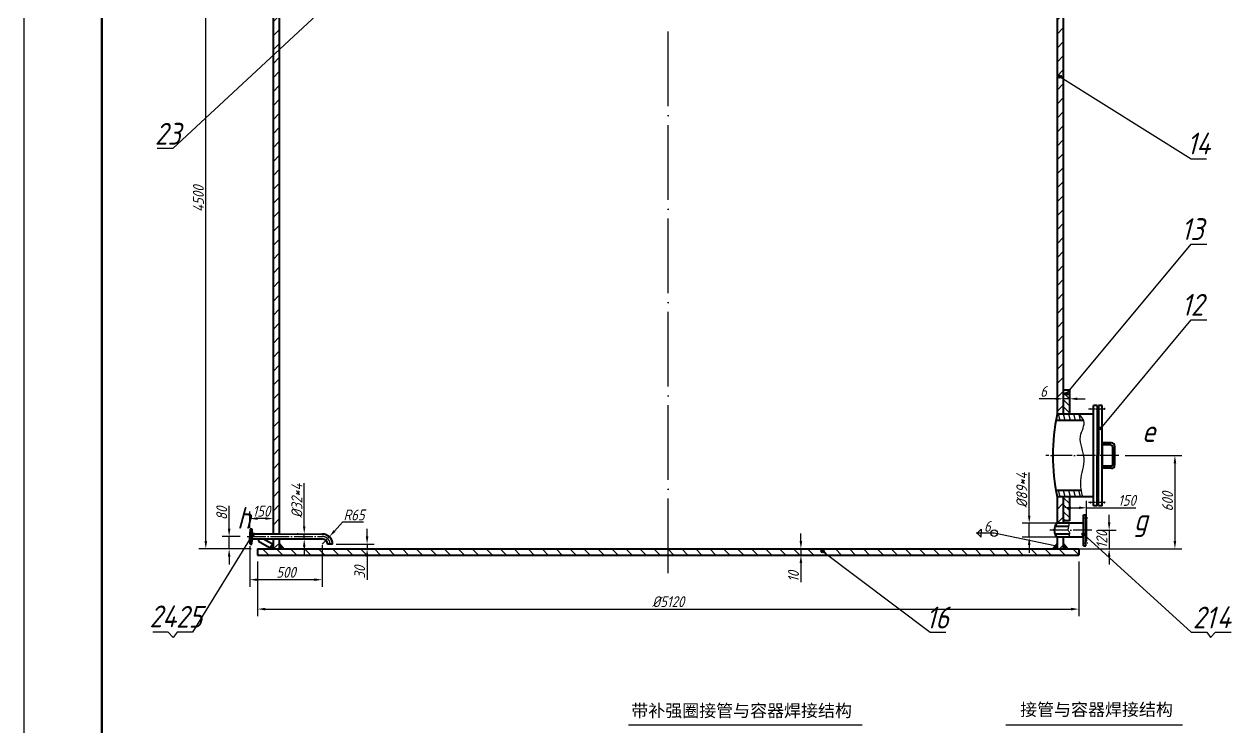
# Model space of a CAD drawing. Header units: millimetres. Extents: x -24031 to -12150, y -76529 to -59709.
# Drawn here: x -24031 to -16267, y -67910 to -63395 of the extents above; entities that cross this region are included whole.
import ezdxf

# ---------------------------------------------------------------- set-up
doc = ezdxf.new("R2010")
doc.units = ezdxf.units.MM
doc.linetypes.add('ACAD_ISO04W100', pattern=[30, 24, -3, 0, -3])
for name, color, linetype in [('标注', 254, 'Continuous'), ('点划线', 1, 'ACAD_ISO04W100'), ('点画线', 1, 'ACAD_ISO04W100'), ('细实线', 253, 'Continuous')]:
    doc.layers.add(name, color=color, linetype=linetype)
doc.layers.add('粗实线', color=4, linetype='Continuous', lineweight=40)
doc.styles.add('GB', font='gbeitc.shx', dxfattribs={"bigfont": 'gbcbig.shx'})
doc.styles.get("Standard").update_dxf_attribs({"font": 'SIMFANG.TTF'})
doc.dimstyles.new('GB$0', dxfattribs={"dimscale": 20, "dimtxt": 3.5, "dimasz": 2.5, "dimexe": 2.25, "dimexo": 2, "dimtad": 1, "dimdec": 0, "dimtxsty": 'GB', "dimcen": 2.5, "dimadec": 0, "dimazin": 0, "dimtfac": 1, "dimtdec": 0, "dimtmove": 0, "dimatfit": 3, "dimfxl": 0, "dimarcsym": 0})
doc.dimstyles.new('GB$4', dxfattribs={"dimscale": 20, "dimtxt": 3.5, "dimasz": 2.5, "dimexe": 2.25, "dimexo": 2, "dimtad": 1, "dimtoh": 1, "dimdec": 0, "dimtxsty": 'GB', "dimcen": 2.5, "dimadec": 0, "dimazin": 0, "dimtfac": 1, "dimtdec": 0, "dimtmove": 0, "dimatfit": 3, "dimfxl": 0, "dimarcsym": 0})

# ---------------------------------------------------------------- blocks, each defined once
blk = doc.blocks.new('*D4')
at = {"color": 0, "lineweight": -2}
for p, q in [((-22530.4, -66846.4), (-22530.4, -67198.1)), ((-17250.4, -66846.4), (-17250.4, -67198.1)), ((-22480.4, -67153.1), (-17300.4, -67153.1))]:
    blk.add_line(p, q, dxfattribs=at)
at = {"color": 0}
for points in [[(-22480.4, -67144.8), (-22480.4, -67161.5), (-22530.4, -67153.1)], [(-17300.4, -67144.8), (-17300.4, -67161.5), (-17250.4, -67153.1)]]:
    blk.add_solid(points, dxfattribs=at)
at = {"layer": 'Defpoints', "color": 0}
for p in [(-22530.4, -66806.4), (-17250.4, -66806.4), (-17250.4, -67153.1)]:
    blk.add_point(p, dxfattribs=at)
at = {"color": 0, "insert": (-19890.4, -67105.6), "char_height": 70, "attachment_point": 5, "style": 'GB'}
blk.add_mtext('%%C5120', dxfattribs=at)
blk = doc.blocks.new('*D5')
at = {"color": 0, "lineweight": -2}
for p, q in [((-22430.4, -62266.4), (-22907.8, -62266.4)), ((-22862.8, -66716.4), (-22862.8, -62316.4)), ((-22570.4, -66766.4), (-22907.8, -66766.4))]:
    blk.add_line(p, q, dxfattribs=at)
at = {"color": 0}
for points in [[(-22871.1, -62316.4), (-22854.5, -62316.4), (-22862.8, -62266.4)], [(-22871.1, -66716.4), (-22854.5, -66716.4), (-22862.8, -66766.4)]]:
    blk.add_solid(points, dxfattribs=at)
at = {"layer": 'Defpoints', "color": 0}
for p in [(-22862.8, -62266.4), (-22390.4, -62266.4), (-22530.4, -66766.4)]:
    blk.add_point(p, dxfattribs=at)
at = {"color": 0, "insert": (-22910.3, -64516.4), "char_height": 70, "attachment_point": 5, "rotation": 90, "style": 'GB'}
blk.add_mtext('4500', dxfattribs=at)
blk = doc.blocks.new('*D6')
at = {"color": 0, "lineweight": -2}
for p, q in [((-16953.1, -66166.4), (-16587.8, -66166.4)), ((-16632.8, -66216.4), (-16632.8, -66716.4)), ((-17184.6, -66766.4), (-16587.8, -66766.4))]:
    blk.add_line(p, q, dxfattribs=at)
at = {"color": 0}
for points in [[(-16641.2, -66216.4), (-16624.5, -66216.4), (-16632.8, -66166.4)], [(-16641.2, -66716.4), (-16624.5, -66716.4), (-16632.8, -66766.4)]]:
    blk.add_solid(points, dxfattribs=at)
at = {"layer": 'Defpoints', "color": 0}
for p in [(-16993.1, -66166.4), (-17224.6, -66766.4), (-16632.8, -66766.4)]:
    blk.add_point(p, dxfattribs=at)
at = {"color": 0, "insert": (-16680.3, -66462.6), "char_height": 70, "attachment_point": 5, "rotation": 90, "style": 'GB'}
blk.add_mtext('600', dxfattribs=at)
blk = doc.blocks.new('*D9')
at = {"color": 0, "lineweight": -2}
for p, q in [((-17055.5, -66596.3), (-17055.5, -66546.3)), ((-17126.7, -66646.3), (-17010.5, -66646.3)), ((-17055.5, -66646.3), (-17055.5, -66766.4)), ((-17299.4, -66766.4), (-17010.5, -66766.4)), ((-17055.5, -66816.4), (-17055.5, -66866.4))]:
    blk.add_line(p, q, dxfattribs=at)
at = {"color": 0}
for points in [[(-17063.9, -66596.3), (-17047.2, -66596.3), (-17055.5, -66646.3)], [(-17063.9, -66816.4), (-17047.2, -66816.4), (-17055.5, -66766.4)]]:
    blk.add_solid(points, dxfattribs=at)
at = {"layer": 'Defpoints', "color": 0}
for p in [(-17166.7, -66646.3), (-17339.4, -66766.4), (-17055.5, -66766.4)]:
    blk.add_point(p, dxfattribs=at)
at = {"color": 0, "insert": (-17103, -66706.4), "char_height": 70, "attachment_point": 5, "rotation": 90, "style": 'GB'}
blk.add_mtext('120', dxfattribs=at)
blk = doc.blocks.new('*D10')
at = {"color": 0, "lineweight": -2}
for p, q in [((-17350.4, -66517.1), (-17350.4, -66457.1)), ((-17200.4, -66574.9), (-17200.4, -66457.1)), ((-17300.4, -66502.1), (-17250.4, -66502.1)), ((-17200.4, -66502.1), (-16883.5, -66502.1))]:
    blk.add_line(p, q, dxfattribs=at)
at = {"color": 0}
for points in [[(-17300.4, -66493.7), (-17300.4, -66510.4), (-17350.4, -66502.1)], [(-17250.4, -66493.7), (-17250.4, -66510.4), (-17200.4, -66502.1)]]:
    blk.add_solid(points, dxfattribs=at)
at = {"layer": 'Defpoints', "color": 0}
for p in [(-17350.4, -66502.1), (-17350.4, -66557.1), (-17200.4, -66614.9)]:
    blk.add_point(p, dxfattribs=at)
at = {"color": 0, "insert": (-16941.2, -66454.6), "char_height": 70, "attachment_point": 5, "style": 'GB'}
blk.add_mtext('150', dxfattribs=at)
blk = doc.blocks.new('*D11')
at = {"color": 0, "lineweight": -2}
for p, q in [((-17569.5, -66551.9), (-17569.5, -66275.7)), ((-17320.6, -66601.9), (-17614.5, -66601.9)), ((-17569.5, -66690.9), (-17569.5, -66601.9)), ((-17320.6, -66690.9), (-17614.5, -66690.9)), ((-17569.5, -66740.9), (-17569.5, -66790.9))]:
    blk.add_line(p, q, dxfattribs=at)
at = {"color": 0}
for points in [[(-17577.9, -66551.9), (-17561.2, -66551.9), (-17569.5, -66601.9)], [(-17577.9, -66740.9), (-17561.2, -66740.9), (-17569.5, -66690.9)]]:
    blk.add_solid(points, dxfattribs=at)
at = {"layer": 'Defpoints', "color": 0}
for p in [(-17280.6, -66601.9), (-17569.5, -66690.9), (-17280.6, -66690.9)]:
    blk.add_point(p, dxfattribs=at)
at = {"color": 0, "insert": (-17617, -66388.8), "char_height": 70, "attachment_point": 5, "rotation": 90, "style": 'GB'}
blk.add_mtext('%%C89*4', dxfattribs=at)
blk = doc.blocks.new('*D45')
at = {"color": 0, "lineweight": -2}
for p, q in [((-17350.4, -65761.7), (-17350.4, -65756.7)), ((-17310.4, -65761.7), (-17310.4, -65756.7)), ((-17400.4, -65801.7), (-17504.6, -65801.7)), ((-17310.4, -65801.7), (-17350.4, -65801.7)), ((-17260.4, -65801.7), (-17210.4, -65801.7))]:
    blk.add_line(p, q, dxfattribs=at)
at = {"color": 0}
for points in [[(-17400.4, -65793.4), (-17400.4, -65810.1), (-17350.4, -65801.7)], [(-17260.4, -65793.4), (-17260.4, -65810.1), (-17310.4, -65801.7)]]:
    blk.add_solid(points, dxfattribs=at)
at = {"layer": 'Defpoints', "color": 0}
for p in [(-17350.4, -65801.7), (-17350.4, -65801.7), (-17310.4, -65801.7)]:
    blk.add_point(p, dxfattribs=at)
at = {"color": 0, "insert": (-17477.5, -65754.2), "char_height": 70, "attachment_point": 5, "style": 'GB'}
blk.add_mtext('6', dxfattribs=at)
blk = doc.blocks.new('*D46')
at = {"color": 0, "lineweight": -2}
for p, q in [((-19037.1, -66716.4), (-19037.1, -66666.4)), ((-19077.1, -66766.4), (-19082.1, -66766.4)), ((-19037.1, -66766.4), (-19037.1, -66806.4)), ((-19077.1, -66806.4), (-19082.1, -66806.4)), ((-19037.1, -66856.4), (-19037.1, -66981))]:
    blk.add_line(p, q, dxfattribs=at)
at = {"color": 0}
for points in [[(-19045.4, -66716.4), (-19028.8, -66716.4), (-19037.1, -66766.4)], [(-19045.4, -66856.4), (-19028.8, -66856.4), (-19037.1, -66806.4)]]:
    blk.add_solid(points, dxfattribs=at)
at = {"layer": 'Defpoints', "color": 0}
for p in [(-19037.1, -66766.4), (-19037.1, -66806.4), (-19037.1, -66806.4)]:
    blk.add_point(p, dxfattribs=at)
at = {"color": 0, "insert": (-19084.6, -66943.7), "char_height": 70, "attachment_point": 5, "rotation": 90, "style": 'GB'}
blk.add_mtext('10', dxfattribs=at)
blk = doc.blocks.new('*D47')
at = {"color": 0, "lineweight": -2}
for p, q in [((-22712.8, -66636.4), (-22712.8, -66490)), ((-22642.2, -66686.4), (-22757.8, -66686.4)), ((-22712.8, -66766.5), (-22712.8, -66686.4)), ((-22570.4, -66766.5), (-22757.8, -66766.5)), ((-22712.8, -66816.5), (-22712.8, -66866.5))]:
    blk.add_line(p, q, dxfattribs=at)
at = {"color": 0}
for points in [[(-22721.1, -66636.4), (-22704.4, -66636.4), (-22712.8, -66686.4)], [(-22721.1, -66816.5), (-22704.4, -66816.5), (-22712.8, -66766.5)]]:
    blk.add_solid(points, dxfattribs=at)
at = {"layer": 'Defpoints', "color": 0}
for p in [(-22712.8, -66686.4), (-22602.2, -66686.4), (-22530.4, -66766.5)]:
    blk.add_point(p, dxfattribs=at)
at = {"color": 0, "insert": (-22760.3, -66538.2), "char_height": 70, "attachment_point": 5, "rotation": 90, "style": 'GB'}
blk.add_mtext('80', dxfattribs=at)
blk = doc.blocks.new('*D50')
at = {"color": 0, "lineweight": -2}
for p, q in [((-22230, -66620.5), (-22230, -66344.3)), ((-22268.4, -66670.5), (-22275, -66670.5)), ((-22230, -66702.6), (-22230, -66670.5)), ((-22268.4, -66702.6), (-22275, -66702.6)), ((-22230, -66752.6), (-22230, -66802.6))]:
    blk.add_line(p, q, dxfattribs=at)
at = {"color": 0}
for points in [[(-22238.4, -66620.5), (-22221.7, -66620.5), (-22230, -66670.5)], [(-22238.4, -66752.6), (-22221.7, -66752.6), (-22230, -66702.6)]]:
    blk.add_solid(points, dxfattribs=at)
at = {"layer": 'Defpoints', "color": 0}
for p in [(-22228.4, -66670.5), (-22230, -66702.6), (-22228.4, -66702.6)]:
    blk.add_point(p, dxfattribs=at)
at = {"color": 0, "insert": (-22277.5, -66457.4), "char_height": 70, "attachment_point": 5, "rotation": 90, "style": 'GB'}
blk.add_mtext('%%C32*4', dxfattribs=at)
blk = doc.blocks.new('*D48')
at = {"color": 0, "lineweight": -2}
for p, q in [((-22580.4, -66629.9), (-22580.4, -66526.4)), ((-22430.4, -66564.7), (-22430.4, -66526.4)), ((-22480.4, -66571.4), (-22530.4, -66571.4))]:
    blk.add_line(p, q, dxfattribs=at)
at = {"color": 0}
for points in [[(-22530.4, -66563), (-22530.4, -66579.7), (-22580.4, -66571.4)], [(-22480.4, -66563), (-22480.4, -66579.7), (-22430.4, -66571.4)]]:
    blk.add_solid(points, dxfattribs=at)
at = {"layer": 'Defpoints', "color": 0}
for p in [(-22580.4, -66571.4), (-22430.4, -66604.7), (-22580.4, -66669.9)]:
    blk.add_point(p, dxfattribs=at)
at = {"color": 0, "insert": (-22505.4, -66523.9), "char_height": 70, "attachment_point": 5, "style": 'GB'}
blk.add_mtext('150', dxfattribs=at)
blk = doc.blocks.new('*D49')
at = {"color": 0, "lineweight": -2}
for p, q in [((-21826, -66686.5), (-21826, -66636.5)), ((-22026.2, -66766.5), (-21781, -66766.5)), ((-22023.7, -66736.5), (-21781, -66736.5)), ((-21826, -66736.5), (-21826, -66766.5)), ((-21826, -66816.5), (-21826, -66965.9))]:
    blk.add_line(p, q, dxfattribs=at)
at = {"color": 0}
for points in [[(-21834.3, -66686.5), (-21817.6, -66686.5), (-21826, -66736.5)], [(-21834.3, -66816.5), (-21817.6, -66816.5), (-21826, -66766.5)]]:
    blk.add_solid(points, dxfattribs=at)
at = {"layer": 'Defpoints', "color": 0}
for p in [(-22066.2, -66766.5), (-22063.7, -66736.5), (-21826, -66766.5)]:
    blk.add_point(p, dxfattribs=at)
at = {"color": 0, "insert": (-21873.5, -66916.2), "char_height": 70, "attachment_point": 5, "rotation": 90, "style": 'GB'}
blk.add_mtext('30', dxfattribs=at)
blk = doc.blocks.new('*D51')
at = {"color": 0, "lineweight": -2}
for p, q in [((-21983.6, -66595.5), (-22035.1, -66651.3)), ((-21848.6, -66595.5), (-21983.6, -66595.5)), ((-22113.7, -66736.5), (-22069, -66688.1))]:
    blk.add_line(p, q, dxfattribs=at)
at = {"color": 0}
blk.add_solid([(-22041.2, -66645.7), (-22028.9, -66657), (-22069, -66688.1)], dxfattribs=at)
at = {"layer": 'Defpoints', "color": 0}
for p in [(-22069, -66688.1), (-22113.7, -66736.5)]:
    blk.add_point(p, dxfattribs=at)
at = {"color": 0, "insert": (-21909.8, -66548), "char_height": 70, "attachment_point": 5, "style": 'GB'}
blk.add_mtext('R65', dxfattribs=at)
blk = doc.blocks.new('*D52')
at = {"color": 0, "lineweight": -2}
for p, q in [((-22580.4, -66749.4), (-22580.4, -67009.1)), ((-22114.3, -66742.6), (-22114.3, -67009.1)), ((-22164.3, -66964.1), (-22530.4, -66964.1))]:
    blk.add_line(p, q, dxfattribs=at)
at = {"color": 0}
for points in [[(-22530.4, -66955.8), (-22530.4, -66972.5), (-22580.4, -66964.1)], [(-22164.3, -66955.8), (-22164.3, -66972.5), (-22114.3, -66964.1)]]:
    blk.add_solid(points, dxfattribs=at)
at = {"layer": 'Defpoints', "color": 0}
for p in [(-22580.4, -66709.4), (-22114.3, -66702.6), (-22580.4, -66964.1)]:
    blk.add_point(p, dxfattribs=at)
at = {"color": 0, "insert": (-22347.3, -66916.6), "char_height": 70, "attachment_point": 5, "style": 'GB'}
blk.add_mtext('500', dxfattribs=at)

msp = doc.modelspace()

# ---------------------------------------------------------------- hatches: boundary and pattern name
h = msp.add_hatch()
h.set_pattern_fill('ANSI31', color=256, scale=20, style=0)
h.paths.add_polyline_path([(-17350.4, -62423, -0.057438), (-17390.4, -62413.5), (-17390.4, -65901.4), (-17350.4, -65901.4), (-17350.4, -63745.1), (-17362.4, -63737.6, -0.753347), (-17380.8, -63732.3, -1), (-17360.8, -63732.3, -0.140675), (-17362.4, -63737.6), (-17350.4, -63745.1)])
h.paths.add_polyline_path([(-17350.4, -66431.4), (-17390.4, -66431.4), (-17390.4, -66601.9), (-17350.4, -66601.9)])
h.paths.add_polyline_path([(-17350.4, -66690.9), (-17390.4, -66690.9), (-17390.4, -66766.4), (-17350.4, -66766.4)])
edge = h.paths.add_edge_path()
edge.add_line((-17350.4, -62266.4), (-17390.4, -62266.4))
edge.add_line((-17390.4, -62266.4), (-17390.4, -62413.5))
edge.add_arc((-17329.4, -62244.7), 179.5, 250.13054, 263.27995)
edge.add_line((-17350.4, -62423), (-17350.4, -62266.4))
h = msp.add_hatch()
h.set_pattern_fill('ANSI31', color=256, scale=20, style=0)
h.paths.add_polyline_path([(-22430.4, -66657.9), (-22390.4, -66657.9), (-22390.4, -62524.5), (-22430.4, -62524.5)])
h.paths.add_polyline_path([(-22390.4, -66714.9), (-22430.4, -66714.9), (-22430.4, -66766.4), (-22390.4, -66766.4)])
h.paths.add_polyline_path([(-22390.4, -66702.4), (-22430.4, -66702.4), (-22430.4, -66766.4), (-22390.4, -66766.4)])
h.paths.add_polyline_path([(-22390.4, -66702.4), (-22430.4, -66702.4), (-22430.4, -66766.4), (-22390.4, -66766.4)])
h.paths.add_polyline_path([(-22390.4, -66702.4), (-22430.4, -66702.4), (-22430.4, -66766.4), (-22390.4, -66766.4)])
h = msp.add_hatch()
h.set_pattern_fill('ANSI31', color=256, scale=10, angle=90, style=0)
h.paths.add_polyline_path([(-17310.4, -66431.4), (-17350.4, -66431.4), (-17350.4, -66586.4), (-17310.4, -66586.4)])
h.paths.add_polyline_path([(-17310.4, -65746.7), (-17323.1, -65762, -0.222722), (-17319.5, -65769.6, -1), (-17339.5, -65769.6, -0.635695), (-17323.1, -65762), (-17310.4, -65746.7), (-17310.4, -65746.4), (-17350.4, -65746.4), (-17350.4, -65901.4), (-17310.4, -65901.4)])
h.paths.add_polyline_path([(-17338.1, -66437.2), (-17212.7, -66437.2), (-17212.7, -66542.2), (-17338.1, -66542.2)], flags=9)
h = msp.add_hatch()
h.set_pattern_fill('ANSI31', color=256, scale=10, angle=60, style=0)
edge = h.paths.add_edge_path()
edge.add_spline(control_points=[(-17219.1, -65941.4), (-17224.2, -65927), (-17237.5, -65914.2), (-17250.8, -65901.4)], knot_values=[496.820255, 496.820255, 496.820255, 496.820255, 547.710989, 547.710989, 547.710989, 547.710989], degree=3, periodic=0)
edge.add_line((-17250.8, -65901.4), (-17390.4, -65901.4))
edge.add_arc((-16132.7, -66166.4), 1285.3, 168.10151, 169.91802)
edge.add_line((-17398.2, -65941.4), (-17219.1, -65941.4))
edge = h.paths.add_edge_path()
edge.add_spline(control_points=[(-17225.2, -66431.4), (-17228.1, -66418.1), (-17231.1, -66404.8), (-17233.4, -66391.4)], knot_values=[0, 0, 0, 0, 40.304487, 40.304487, 40.304487, 40.304487], degree=3, periodic=0)
edge.add_line((-17233.4, -66391.4), (-17398.2, -66391.4))
edge.add_arc((-16132.7, -66166.4), 1285.3, 190.08198, 191.89849)
edge.add_line((-17390.4, -66431.4), (-17225.2, -66431.4))
h = msp.add_hatch()
h.set_pattern_fill('ANSI31', color=256, scale=20, angle=90, style=0)
h.paths.add_polyline_path([(-19890.4, -66806.4), (-19890.4, -66766.4), (-22530.4, -66766.4), (-22530.4, -66806.4)])
for points in [[(-22430.4, -66728.8), (-22458.8, -66766.5), (-22430.4, -66766.5)], [(-22390.4, -66728.8), (-22362, -66766.5), (-22390.4, -66766.5)], [(-17418.8, -66766.4), (-17390.4, -66766.4), (-17390.4, -66728.7)], [(-17350.4, -66728.7), (-17322, -66766.4), (-17350.4, -66766.4)]]:
    msp.add_hatch(color=256).paths.add_polyline_path(points)
h = msp.add_hatch()
h.set_pattern_fill('ANSI31', color=256, scale=20, angle=90, style=0)
h.paths.add_polyline_path([(-19890.4, -66766.4), (-19890.4, -66806.4), (-18865.5, -66806.4), (-18890.3, -66787.8, -0.720917), (-18908.3, -66781.8, -1), (-18888.3, -66781.8, -0.162171), (-18890.3, -66787.8), (-18865.5, -66806.4), (-17250.4, -66806.4), (-17250.4, -66766.4)])
at = {"layer": '细实线'}
for points in [[(-17363.1, -63732.3, 1), (-17383.1, -63732.3, 1)], [(-17319.5, -65769.6, -1), (-17339.5, -65769.6, -1)], [(-17099.8, -65992, -1), (-17119.8, -65992, -1)], [(-22570.3, -66669.6, -1), (-22550.3, -66669.6, -1)], [(-17210.5, -66669.5, 1), (-17230.5, -66669.5, 1)], [(-18888.4, -66779, 1), (-18908.4, -66779, 1)]]:
    msp.add_hatch(color=256, dxfattribs=at).paths.add_polyline_path(points)

# ---------------------------------------------------------------- linework, layer by layer
at = {"lineweight": -3}
msp.add_line((-24030.6, -76528.8), (-24030.6, -59708.8), dxfattribs=at)
at = {"lineweight": 50}
msp.add_line((-23530.6, -76328.8), (-23530.6, -59908.8), dxfattribs=at)
for p, q in [((-17794.2, -66665.5), (-17911, -66665.5)), ((-17904.7, -66665.5), (-17877.9, -66640.4)), ((-17904.7, -66665.5), (-17877.9, -66690.6)), ((-17877.9, -66640.4), (-17877.9, -66665.5)), ((-17877.9, -66690.6), (-17877.9, -66665.5)), ((-17404.6, -66747.6), (-17794.2, -66665.5)), ((-22430.4, -66728.8), (-22458.8, -66766.5)), ((-22390.4, -66730.8), (-22430.4, -66766.4)), ((-22390.4, -66728.8), (-22362, -66766.5)), ((-17390.4, -66728.7), (-17418.8, -66766.4)), ((-17350.4, -66728.7), (-17322, -66766.4)), ((-23072.4, -67336.1), (-23103.8, -67300.4)), ((-23047.5, -67300.4), (-23072.4, -67336.1)), ((-16428.3, -67300.4), (-16403.5, -67336.1)), ((-16403.5, -67336.1), (-16372, -67300.4))]:
    msp.add_line(p, q)
msp.add_circle((-17794.2, -66665.5), 20.8)
at = {"layer": '标注'}
for p, q in [((-20145.7, -67896.1), (-18642.3, -67896.1)), ((-17720.7, -67896.9), (-16584.7, -67896.9))]:
    msp.add_line(p, q, dxfattribs=at)
at = {"layer": '点划线', "ltscale": 0.5}
for p, q in [((-17188.8, -65866.4), (-17080.5, -65866.4)), ((-17188.8, -66466.4), (-17080.5, -66466.4))]:
    msp.add_line(p, q, dxfattribs=at)
at = {"layer": '点划线', "ltscale": 5}
for p, q in [((-16993.1, -66166.4), (-17461.6, -66166.4)), ((-22596, -66686.4), (-22115.1, -66686.4)), ((-17166.7, -66646.3), (-17448.2, -66646.4))]:
    msp.add_line(p, q, dxfattribs=at)
at = {"layer": '点划线'}
for p, q in [((-17227.9, -66566.4), (-17192.6, -66566.4)), ((-17227.9, -66726.4), (-17192.6, -66726.4))]:
    msp.add_line(p, q, dxfattribs=at)
for points in [[(-22579.9, -66648.9), (-22564.9, -66648.9)], [(-22579.9, -66723.9), (-22564.9, -66723.9)]]:
    msp.add_lwpolyline(points, dxfattribs=at)
at = {"layer": '点划线', "ltscale": 5}
msp.add_arc((-22113.7, -66736.5), 49.9, 0, 90.51536, dxfattribs=at)
at = {"layer": '点画线', "ltscale": 20}
msp.add_line((-19890.4, -66922.9), (-19890.4, -63433.3), dxfattribs=at)
at = {"layer": '粗实线'}
for p, q in [((-17390.4, -62266.4), (-17390.4, -65901.4)), ((-17350.4, -62266.4), (-17350.4, -65901.4)), ((-22430.4, -62524.5), (-22430.4, -66431.4)), ((-22390.4, -62524.5), (-22390.4, -66431.4)), ((-17310.4, -65746.4), (-17350.4, -65746.4)), ((-17310.4, -65746.4), (-17310.4, -65901.4)), ((-17155.6, -65901.4), (-17390.4, -65901.4)), ((-17178.1, -65863.6), (-17172.4, -65869.3)), ((-17178.1, -65869.3), (-17172.4, -65863.6)), ((-17131.6, -65843.9), (-17155.6, -65843.9)), ((-17155.6, -66488.9), (-17155.6, -65843.9)), ((-17131.6, -65843.9), (-17131.6, -66166.4)), ((-17124.6, -65884.9), (-17131.6, -65884.9)), ((-17124.6, -65884.9), (-17131.6, -65884.9)), ((-17124.6, -65843.9), (-17124.6, -66166.4)), ((-17100.6, -65843.9), (-17124.6, -65843.9)), ((-17100.6, -66166.4), (-17100.6, -65843.9)), ((-17088.9, -65863.6), (-17083.2, -65869.3)), ((-17088.9, -65869.3), (-17083.2, -65863.6)), ((-17219.1, -65941.4), (-17398.2, -65941.4)), ((-17040.6, -66084.6), (-17100.6, -66084.6)), ((-17100.6, -66084.6), (-17100.6, -66248.3)), ((-17045.1, -66098.6), (-17100.6, -66098.6)), ((-17034.6, -66109.1), (-17034.6, -66227.2)), ((-17020.6, -66104.6), (-17020.6, -66228.3)), ((-17131.6, -66488.9), (-17131.6, -66166.4)), ((-17124.6, -66488.9), (-17124.6, -66166.4)), ((-17100.6, -66488.9), (-17100.6, -66166.4)), ((-17042.1, -66234.3), (-17100.6, -66234.3)), ((-17040.6, -66248.3), (-17100.6, -66248.3)), ((-22430.4, -66431.4), (-22430.4, -66670.4)), ((-22390.4, -66431.4), (-22390.4, -66670.4)), ((-17233.4, -66391.4), (-17398.2, -66391.4)), ((-17155.6, -66431.4), (-17390.4, -66431.4)), ((-17390.4, -66431.4), (-17390.4, -66601.9)), ((-17350.4, -66431.4), (-17350.4, -66601.9)), ((-17310.4, -66431.4), (-17310.4, -66586.4)), ((-17124.6, -66448), (-17131.6, -66448)), ((-17178.1, -66469.3), (-17172.4, -66463.6)), ((-17178.1, -66463.6), (-17172.4, -66469.3)), ((-17131.6, -66488.9), (-17155.6, -66488.9)), ((-17100.6, -66488.9), (-17124.6, -66488.9)), ((-17088.9, -66469.3), (-17083.2, -66463.6)), ((-17088.9, -66463.6), (-17083.2, -66469.3)), ((-17220.4, -66601.9), (-17390.4, -66601.9)), ((-17310.4, -66586.4), (-17350.4, -66586.4)), ((-17220.4, -66746.4), (-17220.4, -66546.4)), ((-17220.4, -66546.4), (-17204.4, -66546.4)), ((-17220.4, -66690.9), (-17220.4, -66601.9)), ((-17204.4, -66575.4), (-17204.4, -66546.4)), ((-17204.4, -66575.4), (-17200.4, -66579.4)), ((-17204.4, -66717.4), (-17204.4, -66575.4)), ((-17200.4, -66713.4), (-17200.4, -66579.4)), ((-22578.4, -66657.4), (-22578.4, -66715.4)), ((-22566.4, -66654.4), (-22566.4, -66670.4)), ((-22566.4, -66664.4), (-22566.4, -66718.4)), ((-22566.4, -66670.4), (-22390.4, -66670.4)), ((-22390.4, -66670.4), (-22114.3, -66670.6)), ((-17313.5, -66621.9), (-17403.6, -66621.9)), ((-17307.7, -66670.9), (-17403.6, -66670.9)), ((-22566.4, -66702.4), (-22390.4, -66702.4)), ((-22530.4, -66766.4), (-17250.4, -66766.4)), ((-22530.4, -66766.4), (-22530.4, -66806.4)), ((-22524.2, -66702.4), (-22524.2, -66717)), ((-22524.2, -66717), (-22452.6, -66758.3)), ((-22491.2, -66702.4), (-22434.7, -66734.5)), ((-22430.4, -66702.4), (-22430.4, -66766.5)), ((-22430.4, -66702.4), (-22430.4, -66766.4)), ((-22390.4, -66702.4), (-22390.4, -66766.5)), ((-22390.4, -66702.6), (-22114.3, -66702.6)), ((-22390.4, -66702.6), (-22390.4, -66766.4)), ((-22047.7, -66736.5), (-22079.7, -66736.5)), ((-17220.4, -66690.9), (-17390.4, -66690.9)), ((-17390.4, -66690.9), (-17390.4, -66766.4)), ((-17350.4, -66690.9), (-17350.4, -66766.4)), ((-17250.4, -66766.4), (-17250.4, -66806.4)), ((-17250.4, -66766.4), (-17250.4, -66806.4)), ((-17220.4, -66746.4), (-17204.4, -66746.4)), ((-17204.4, -66717.4), (-17200.4, -66713.4)), ((-17204.4, -66746.4), (-17204.4, -66717.4)), ((-22530.4, -66806.4), (-17250.4, -66806.4))]:
    msp.add_line(p, q, dxfattribs=at)
for points in [[(-22580.4, -66657.4), (-22578.4, -66657.4)], [(-22580.4, -66657.4), (-22580.4, -66686.4)], [(-22580.4, -66715.4), (-22580.4, -66686.4)], [(-22578.4, -66636.4), (-22578.4, -66657.4)], [(-22578.4, -66636.4), (-22566.4, -66636.4)], [(-22566.4, -66636.4), (-22566.4, -66654.4)], [(-22580.4, -66715.4), (-22578.4, -66715.4)], [(-22578.4, -66736.4), (-22578.4, -66715.4)], [(-22578.4, -66736.4), (-22566.4, -66736.4)], [(-22566.4, -66736.4), (-22566.4, -66718.4)]]:
    msp.add_lwpolyline(points, dxfattribs=at)
for centre, radius, start, end in [((-16132.7, -66166.4), 1285.3, 168.10151, 191.89849), ((-17045.1, -66109.1), 10.5, 0, 90), ((-17040.6, -66104.6), 20, 0, 90), ((-17041.6, -66227.2), 7, 270, 0), ((-17040.6, -66228.3), 20, 270, 0), ((-17344.7, -66646.4), 63.8, 135.75576, 224.24424), ((-22113.7, -66736.5), 65.9, 0, 90.51536), ((-22113.7, -66736.5), 33.9, 0, 90.51536)]:
    msp.add_arc(centre, radius, start, end, dxfattribs=at)
at = {"layer": '细实线'}
for p, q in [((-21556.7, -62782.6), (-23075.5, -64193.5)), ((-17370.8, -63732.3), (-16528.8, -64259.1)), ((-23075.5, -64193.5), (-23175.5, -64193.5)), ((-16528.8, -64259.1), (-16428.8, -64259.1)), ((-17329.5, -65769.6), (-16528.3, -64807.2)), ((-16528.3, -64807.2), (-16428.3, -64807.2)), ((-17109.8, -65992), (-16528.3, -65293.4)), ((-16528.3, -65293.4), (-16428.3, -65293.4)), ((-22560.4, -66672.4), (-22947.5, -67300.4)), ((-17220.4, -66672.4), (-16528.3, -67300.4)), ((-18898.3, -66781.8), (-18206.3, -67300.4)), ((-23103.8, -67300.4), (-23203.8, -67300.4)), ((-22947.5, -67300.4), (-23047.5, -67300.4)), ((-18206.3, -67300.4), (-18106.3, -67300.4)), ((-16528.3, -67300.4), (-16428.3, -67300.4)), ((-16372, -67300.4), (-16272, -67300.4))]:
    msp.add_line(p, q, dxfattribs=at)
for centre in [(-17370.8, -63732.3), (-17329.5, -65769.6), (-17109.8, -65992), (-22560.4, -66672.4), (-17220.4, -66672.4), (-18898.3, -66781.8)]:
    msp.add_circle(centre, 10, dxfattribs=at)
for points in [[(-17225.2, -66431.4), (-17238, -66327.6), (-17215.6, -66186.9), (-17239.6, -66043), (-17218.8, -65942.3), (-17250.8, -65901.4)], [(-17317.9, -66690.9), (-17308.3, -66663.9), (-17319.5, -66646.4), (-17312.1, -66616.8), (-17312.1, -66601.9)]]:
    msp.add_spline(points, degree=3, dxfattribs=at)

# ---------------------------------------------------------------- texts
at = {"insert": (-17838.5, -66621), "char_height": 70, "attachment_point": 5, "style": 'GB'}
msp.add_mtext('6', dxfattribs=at)
at = {"layer": '标注', "char_height": 140, "style": 'GB'}
for s, insert, width, attachment_point in [('23', (-23190.3, -64028.9), 192.001, 1), ('14', (-16405.9, -64231.4), 192.001, 9), ('13', (-16449.2, -64641.6), 192.001, 3), ('12', (-16449.2, -65127.8), 192.001, 3), ('e', (-16844.8, -66008.7), 1454.525, 4), ('h', (-22662.2, -66566.5), 1454.525, 4), ('g', (-16896, -66598.7), 1454.525, 4), ('24', (-23224.8, -67129.8), 192.001, 1), ('25', (-23054.4, -67272.4), 192.001, 7), ('16', (-18086.6, -67277.4), 192.001, 9), ('21', (-16376.1, -67277.4), 192.001, 9), ('4', (-16273.8, -67134.8), 192.001, 3)]:
    msp.add_mtext(s, dxfattribs=dict(at, insert=insert, width=width, attachment_point=attachment_point))
at = {"layer": '标注', "char_height": 80, "width": 1724.432, "attachment_point": 1}
for s, insert in [('带补强圈接管与容器焊接结构', (-20127.6, -67765.4)), ('接管与容器焊接结构', (-17627.7, -67758.5))]:
    msp.add_mtext(s, dxfattribs=dict(at, insert=insert))

# ---------------------------------------------------------------- dimensions: what is measured, and where the dimension line sits
for base, p1, p2, angle, picture, middle in [((-22862.8, -62266.4), (-22530.4, -66766.4), (-22390.4, -62266.4), 90, '*D5', (-22862.8, -64516.4)), ((-16632.8, -66766.4), (-16993.1, -66166.4), (-17224.6, -66766.4), 90, '*D6', (-16632.8, -66462.6)), ((-17350.4, -66502.1), (-17200.4, -66614.9), (-17350.4, -66557.1), 180, '*D10', (-16941.2, -66502.1)), ((-17055.5, -66766.4), (-17166.7, -66646.3), (-17339.4, -66766.4), 90, '*D9', (-17055.5, -66706.4))]:
    dim = msp.add_linear_dim(base=base, p1=p1, p2=p2, angle=angle, dimstyle='GB$0')
    dim.commit()
    dim.dimension.update_dxf_attribs({"geometry": picture, "text_midpoint": middle, "dimtype": 160})
dim = msp.add_linear_dim(base=(-17350.4, -65801.7), p1=(-17310.4, -65801.7), p2=(-17350.4, -65801.7), text='6', dimstyle='GB$0')
dim.commit()
dim.dimension.update_dxf_attribs({"geometry": '*D45', "text_midpoint": (-17477.5, -65754.2)})
for base, p1, p2, text, picture, middle in [((-17569.5, -66690.9), (-17280.6, -66601.9), (-17280.6, -66690.9), '%%C89*4', '*D11', (-17569.5, -66388.8)), ((-22230, -66702.6), (-22228.4, -66670.5), (-22228.4, -66702.6), '%%C32*4', '*D50', (-22230, -66457.4))]:
    dim = msp.add_linear_dim(base=base, p1=p1, p2=p2, angle=90, text=text, dimstyle='GB$0')
    dim.commit()
    dim.dimension.update_dxf_attribs({"geometry": picture, "text_midpoint": middle, "dimtype": 160})
for base, p1, p2, angle, picture, middle in [((-22712.8, -66686.4), (-22530.4, -66766.5), (-22602.2, -66686.4), 90, '*D47', (-22760.3, -66538.2)), ((-22580.4, -66571.4), (-22430.4, -66604.7), (-22580.4, -66669.9), 180, '*D48', (-22505.4, -66523.9))]:
    dim = msp.add_linear_dim(base=base, p1=p1, p2=p2, angle=angle, dimstyle='GB$0')
    dim.commit()
    dim.dimension.update_dxf_attribs({"geometry": picture, "text_midpoint": middle})
dim = msp.add_radius_dim(center=(-22113.7, -66736.5), mpoint=(-22069, -66688.1), text='R65', dimstyle='GB$4')
dim.commit()
dim.dimension.update_dxf_attribs({"geometry": '*D51', "text_midpoint": (-21909.8, -66595.5), "dimtype": 164})
for base, p1, p2, angle, text, picture, middle in [((-21826, -66766.5), (-22063.7, -66736.5), (-22066.2, -66766.5), 90, '30', '*D49', (-21873.5, -66916.2)), ((-19037.1, -66806.4), (-19037.1, -66766.4), (-19037.1, -66806.4), 90, '10', '*D46', (-19084.6, -66943.7)), ((-22580.4, -66964.1), (-22114.3, -66702.6), (-22580.4, -66709.4), 180, '500', '*D52', (-22347.3, -66916.6))]:
    dim = msp.add_linear_dim(base=base, p1=p1, p2=p2, angle=angle, text=text, dimstyle='GB$0')
    dim.commit()
    dim.dimension.update_dxf_attribs({"geometry": picture, "text_midpoint": middle})
dim = msp.add_linear_dim(base=(-17250.4, -67153.1), p1=(-22530.4, -66806.4), p2=(-17250.4, -66806.4), text='%%C5120', dimstyle='GB$0')
dim.commit()
dim.dimension.update_dxf_attribs({"geometry": '*D4', "text_midpoint": (-19890.4, -67153.1), "dimtype": 160})

doc.saveas('drawing.dxf')
